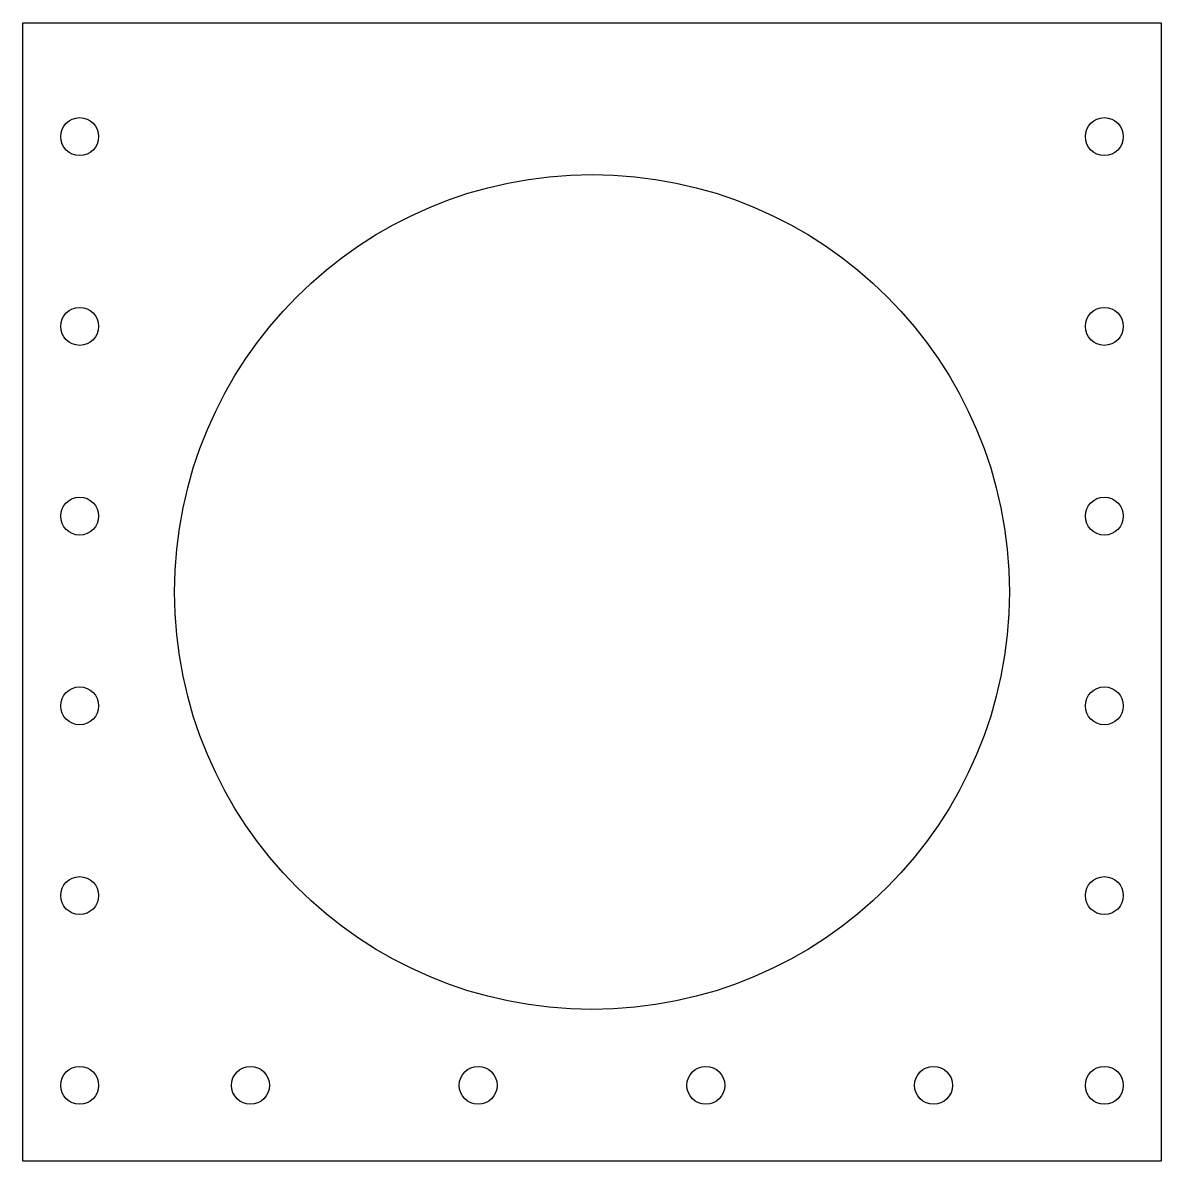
# Model space of a CAD drawing. Header units: millimetres. Extents: x -75 to 75, y -75 to 75.
import ezdxf

# ---------------------------------------------------------------- set-up
doc = ezdxf.new("R2010")
doc.units = ezdxf.units.MM
doc.layers.get('0').update_dxf_attribs({"linetype": 'CONTINUOUS'})

msp = doc.modelspace()

# ---------------------------------------------------------------- linework, layer by layer
msp.add_lwpolyline([(-75, 75), (75, 75), (75, -75), (-75, -75)], close=True)
for centre, radius in [((-67.5, 60), 2.5), ((67.5, 60), 2.5), ((0, 0), 55), ((-67.5, 35), 2.5), ((67.5, 35), 2.5), ((-67.5, 10), 2.5), ((67.5, 10), 2.5), ((-67.5, -15), 2.5), ((67.5, -15), 2.5), ((-67.5, -40), 2.5), ((67.5, -40), 2.5), ((-67.5, -65), 2.5), ((-45, -65), 2.5), ((-15, -65), 2.5), ((15, -65), 2.5), ((45, -65), 2.5), ((67.5, -65), 2.5)]:
    msp.add_circle(centre, radius)

doc.saveas('drawing.dxf')
